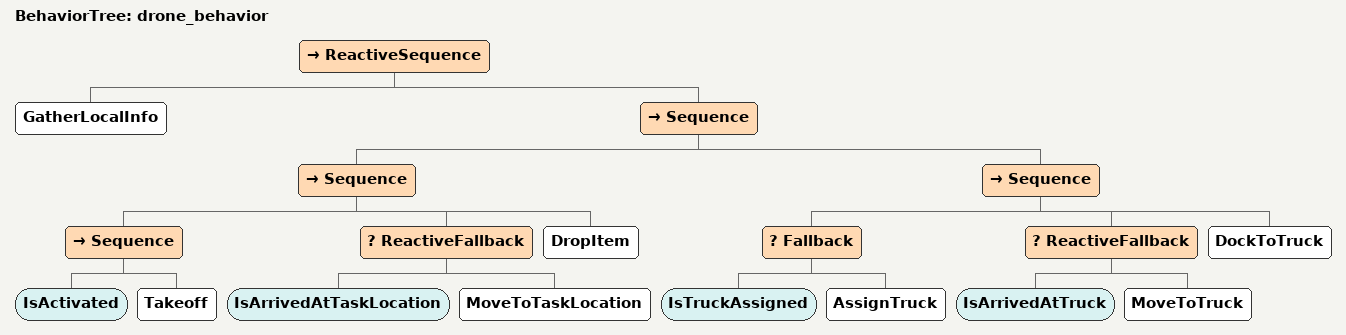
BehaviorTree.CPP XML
<?xml version="1.0" encoding="UTF-8"?>
<root BTCPP_format="4">
  <BehaviorTree ID="drone_behavior">
    <ReactiveSequence>
      <GatherLocalInfo/>
      <Sequence>
        <Sequence>
          <Sequence>
            <IsActivated/>
            <Takeoff/>
          </Sequence>
          <ReactiveFallback>
            <IsArrivedAtTaskLocation/>
            <MoveToTaskLocation/>
          </ReactiveFallback>
          <DropItem/>
        </Sequence>
        <Sequence>
          <Fallback>
            <IsTruckAssigned/>
            <AssignTruck/>
          </Fallback>
          <ReactiveFallback>
            <IsArrivedAtTruck/>
            <MoveToTruck/>
          </ReactiveFallback>
          <DockToTruck/>
        </Sequence>
      </Sequence>
    </ReactiveSequence>
  </BehaviorTree>

</root>
